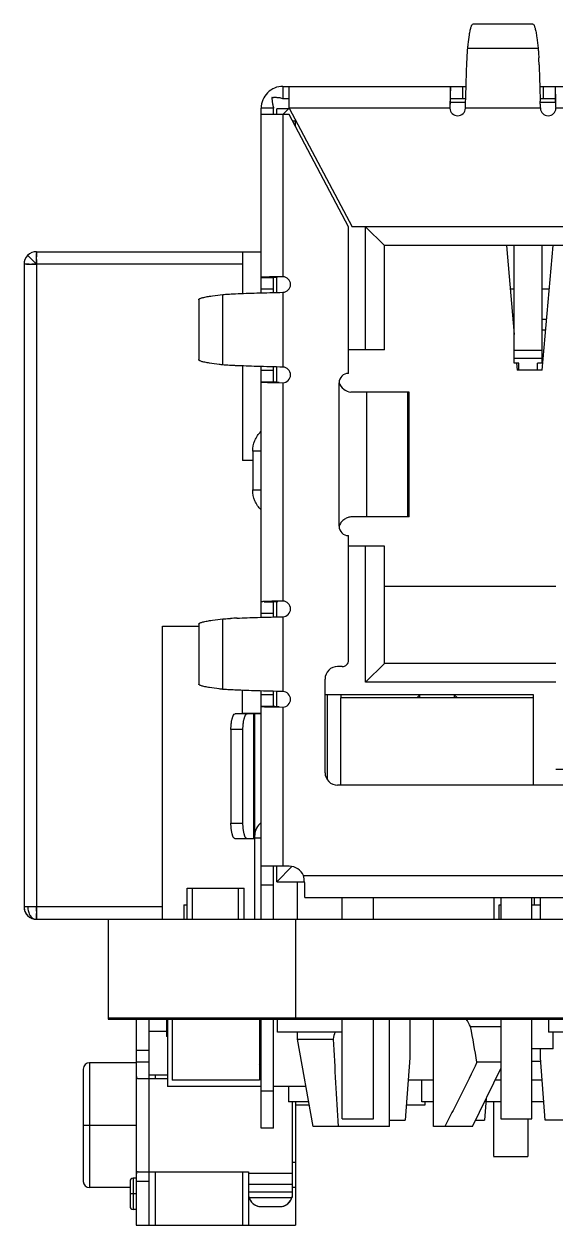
# Model space of a CAD drawing. Header units: millimetres. Extents: x 15 to 418, y 12 to 300.
# Drawn here: x 125.91 to 134.43, y 51.26 to 70.51 of the extents above; entities that cross this region are included whole.
import ezdxf

# ---------------------------------------------------------------- set-up
doc = ezdxf.new("R2010")
doc.units = ezdxf.units.MM
doc.header["$LTSCALE"] = 23.1
doc.layers.get('0').update_dxf_attribs({"linetype": 'CONTINUOUS'})

msp = doc.modelspace()

# ---------------------------------------------------------------- linework, layer by layer
at = {"color": 6, "linetype": 'Continuous'}
for p, q in [((134.063, 70.505), (133.103, 70.505)), ((133.019, 70.117), (134.148, 70.117)), ((133.007, 69.914), (133.008, 69.927)), ((130.058, 69.505), (132.993, 69.505)), ((130.158, 69.155), (130.158, 69.505)), ((132.745, 69.305), (132.745, 69.505)), ((132.933, 69.505), (132.933, 69.305)), ((134.174, 69.505), (140.993, 69.505)), ((134.233, 69.305), (134.233, 69.505)), ((134.421, 69.505), (134.421, 69.305)), ((130.158, 69.305), (130.058, 69.305)), ((132.737, 69.307), (132.736, 69.269)), ((132.987, 69.305), (132.745, 69.305)), ((134.421, 69.305), (134.179, 69.305)), ((134.431, 69.268), (134.43, 69.307)), ((129.708, 66.196), (129.708, 69.155)), ((129.908, 69.055), (129.908, 69.155)), ((129.958, 69.055), (129.958, 69.147)), ((130.15, 69.147), (129.958, 69.147)), ((130.058, 69.056), (130.158, 69.155)), ((130.158, 69.155), (131.168, 67.255)), ((132.733, 69.155), (130.158, 69.155)), ((132.736, 69.269), (132.733, 69.166)), ((132.733, 69.166), (132.733, 69.161)), ((132.733, 69.161), (132.733, 69.155)), ((132.739, 69.255), (132.986, 69.255)), ((134.183, 69.155), (132.983, 69.155)), ((134.181, 69.255), (134.428, 69.255)), ((134.433, 69.166), (134.431, 69.268)), ((140.733, 69.155), (134.433, 69.155)), ((130.158, 69.055), (129.708, 69.055)), ((130.058, 69.055), (130.058, 66.455)), ((131.108, 67.255), (130.158, 69.055)), ((130.211, 68.955), (130.265, 68.955)), ((130.258, 68.866), (130.258, 68.967)), ((131.108, 64.905), (131.108, 67.255)), ((143.998, 67.255), (131.168, 67.255)), ((131.383, 65.285), (131.383, 67.255)), ((131.383, 67.255), (131.683, 66.955)), ((131.683, 65.285), (131.683, 66.955)), ((143.483, 66.955), (131.683, 66.955)), ((133.638, 66.955), (133.763, 65.527)), ((134.213, 64.955), (134.388, 66.955)), ((129.708, 66.444), (129.908, 66.444)), ((129.708, 66.444), (129.708, 66.444)), ((129.709, 66.444), (129.709, 66.444)), ((129.864, 66.444), (129.709, 66.444)), ((129.908, 66.444), (129.852, 66.444)), ((129.908, 66.201), (129.908, 66.444)), ((129.908, 66.444), (129.908, 66.444)), ((129.958, 66.203), (129.958, 66.45)), ((130.005, 66.454), (129.968, 66.454)), ((130.048, 66.455), (130.005, 66.454)), ((130.058, 66.455), (130.052, 66.455)), ((129.908, 66.255), (129.708, 66.255)), ((128.709, 66.085), (128.709, 65.126)), ((129.097, 65.041), (129.097, 66.17)), ((129.287, 66.181), (129.3, 66.182)), ((130.058, 66.205), (130.058, 65.005)), ((131.683, 65.285), (131.108, 65.285)), ((133.803, 65.074), (133.813, 64.955)), ((129.3, 65.029), (129.287, 65.03)), ((129.708, 60.996), (129.708, 65.015)), ((129.708, 64.956), (129.908, 64.956)), ((129.908, 64.767), (129.908, 65.01)), ((129.958, 64.761), (129.958, 65.008)), ((134.213, 64.955), (133.813, 64.955)), ((129.908, 64.767), (129.708, 64.767)), ((129.906, 64.759), (129.945, 64.758)), ((129.945, 64.758), (130.048, 64.756)), ((130.048, 64.756), (130.053, 64.756)), ((130.053, 64.756), (130.058, 64.756)), ((130.058, 64.756), (130.058, 61.255)), ((130.958, 62.456), (130.958, 64.755)), ((132.082, 64.605), (131.145, 64.605)), ((131.397, 64.605), (131.397, 62.605)), ((132.059, 62.605), (132.059, 64.605)), ((132.082, 62.605), (132.082, 64.605)), ((129.573, 63.657), (129.573, 63.037)), ((129.708, 63.657), (129.573, 63.657)), ((129.573, 63.037), (129.708, 63.037)), ((132.082, 62.605), (131.145, 62.605)), ((131.108, 60.305), (131.108, 62.305)), ((131.683, 62.135), (131.108, 62.135)), ((131.383, 59.955), (131.383, 62.135)), ((131.683, 60.255), (131.683, 62.135)), ((131.683, 61.495), (134.433, 61.495)), ((129.758, 61.244), (129.908, 61.244)), ((129.806, 61.244), (129.872, 61.247)), ((129.877, 61.251), (129.848, 61.251)), ((129.908, 61.001), (129.908, 61.244)), ((129.958, 61.003), (129.958, 61.251)), ((129.993, 61.254), (129.97, 61.254)), ((130.019, 61.255), (129.993, 61.254)), ((130.048, 61.255), (130.019, 61.255)), ((130.058, 61.255), (130.052, 61.255)), ((129.908, 61.055), (129.708, 61.055)), ((128.709, 60.885), (128.709, 59.926)), ((129.097, 59.841), (129.097, 60.97)), ((130.045, 61.005), (130.051, 61.005)), ((130.051, 61.005), (130.051, 61.005)), ((130.058, 61.005), (130.058, 59.805)), ((131.383, 59.955), (131.683, 60.255)), ((134.433, 60.255), (131.683, 60.255)), ((131.008, 60.205), (130.933, 60.205)), ((130.733, 58.505), (130.733, 60.005)), ((134.433, 59.955), (131.383, 59.955)), ((129.3, 59.829), (129.287, 59.83)), ((129.408, 59.455), (129.408, 59.825)), ((129.708, 56.155), (129.708, 59.815)), ((129.708, 59.756), (129.908, 59.756)), ((129.908, 59.567), (129.908, 59.81)), ((129.958, 59.561), (129.958, 59.808)), ((134.073, 59.755), (130.733, 59.755)), ((130.773, 58.39), (130.773, 59.755)), ((130.983, 59.755), (130.983, 59.705)), ((132.253, 59.755), (132.203, 59.705)), ((132.253, 59.705), (132.253, 59.755)), ((132.803, 59.755), (132.803, 59.705)), ((132.803, 59.755), (132.853, 59.705)), ((134.073, 58.305), (134.073, 59.755)), ((129.908, 59.567), (129.708, 59.567)), ((129.906, 59.559), (129.942, 59.558)), ((129.942, 59.558), (130.048, 59.556)), ((130.048, 59.556), (130.053, 59.556)), ((130.053, 59.556), (130.058, 59.556)), ((130.058, 59.556), (130.058, 57.005)), ((129.708, 59.447), (129.294, 59.447)), ((129.708, 59.455), (129.408, 59.455)), ((129.589, 57.447), (129.589, 59.447)), ((129.608, 56.155), (129.608, 59.447)), ((129.225, 59.197), (129.225, 57.697)), ((129.417, 59.197), (129.225, 59.197)), ((129.417, 57.697), (129.417, 59.197)), ((135.533, 58.555), (134.433, 58.555)), ((134.808, 58.305), (130.933, 58.305)), ((129.225, 57.697), (129.417, 57.697)), ((129.6, 57.447), (129.294, 57.447)), ((129.708, 57.455), (129.608, 57.455)), ((130.158, 57.005), (129.708, 57.005)), ((129.908, 56.155), (129.908, 57.005)), ((129.958, 56.755), (129.958, 57.005)), ((130.202, 56.999), (129.958, 56.755)), ((130.387, 56.855), (135.008, 56.855)), ((129.708, 56.705), (129.908, 56.705)), ((129.958, 56.755), (130.403, 56.755)), ((130.293, 56.155), (130.293, 56.755)), ((130.408, 56.505), (130.408, 56.719)), ((130.408, 56.505), (144.758, 56.505)), ((133.443, 56.155), (133.443, 56.505)), ((129.708, 52.806), (129.708, 54.555)), ((129.908, 52.805), (129.908, 54.555)), ((131.768, 52.835), (131.768, 54.555)), ((132.468, 52.835), (132.468, 54.555)), ((130.293, 54.235), (130.293, 54.347)), ((133.065, 54.435), (133.548, 54.435)), ((130.543, 52.835), (130.293, 54.235)), ((130.293, 54.235), (130.863, 54.235)), ((129.68, 54.055), (129.708, 54.055)), ((127.708, 53.855), (126.958, 53.855)), ((133.098, 52.835), (133.548, 53.762)), ((133.548, 53.865), (133.167, 53.865)), ((129.708, 53.405), (129.908, 53.405)), ((129.908, 52.805), (129.708, 52.805)), ((131.768, 52.835), (130.543, 52.835)), ((133.098, 52.835), (132.468, 52.835)), ((133.433, 52.355), (133.983, 52.355)), ((127.708, 52.005), (127.658, 52.005)), ((127.608, 51.855), (126.958, 51.855)), ((127.708, 51.505), (127.658, 51.505))]:
    msp.add_line(p, q, dxfattribs=at)
at = {"color": 7, "linetype": 'Continuous'}
for p, q in [((130.058, 69.505), (130.058, 69.305)), ((129.908, 69.155), (129.708, 69.155)), ((126.108, 66.655), (125.967, 66.797)), ((126.108, 66.844), (126.108, 66.855)), ((126.108, 66.855), (129.708, 66.855)), ((126.108, 66.844), (126.108, 66.825)), ((126.109, 66.776), (126.108, 66.827)), ((129.408, 66.855), (129.408, 66.186)), ((133.763, 65.071), (133.763, 66.955)), ((134.213, 65.071), (134.213, 66.955)), ((125.908, 66.655), (125.919, 66.656)), ((125.908, 66.655), (125.908, 56.355)), ((125.95, 66.655), (125.989, 66.655)), ((126.108, 66.655), (126.032, 66.655)), ((126.109, 66.731), (126.108, 66.655)), ((126.108, 66.655), (126.108, 56.355)), ((129.408, 66.655), (126.108, 66.655)), ((133.763, 66.255), (133.7, 66.255)), ((134.327, 66.255), (134.213, 66.255)), ((133.763, 65.767), (133.742, 65.767)), ((134.284, 65.767), (134.213, 65.767)), ((134.213, 65.605), (134.27, 65.605)), ((133.763, 65.276), (134.213, 65.276)), ((134.213, 65.144), (133.763, 65.144)), ((133.838, 65.071), (133.763, 65.071)), ((133.838, 64.955), (133.838, 65.071)), ((134.138, 64.955), (134.138, 65.071)), ((134.213, 65.071), (134.138, 65.071)), ((129.408, 65.025), (129.408, 63.509)), ((129.573, 63.509), (129.408, 63.509)), ((128.125, 56.155), (128.125, 60.855)), ((128.125, 60.855), (128.709, 60.855)), ((130.978, 59.705), (130.978, 58.305)), ((134.073, 59.705), (130.978, 59.705)), ((128.523, 56.155), (128.523, 56.656)), ((128.523, 56.656), (129.437, 56.656)), ((128.61, 56.155), (128.61, 56.656)), ((129.34, 56.656), (129.34, 56.155)), ((129.437, 56.155), (129.437, 56.656)), ((131.008, 56.155), (131.008, 56.505)), ((131.508, 56.155), (131.508, 56.505)), ((133.548, 56.505), (133.548, 56.155)), ((134.048, 56.155), (134.048, 56.505)), ((134.088, 56.386), (134.088, 56.505)), ((134.183, 56.155), (134.183, 56.505)), ((128.125, 56.355), (125.908, 56.355)), ((126.108, 56.288), (126.108, 56.355)), ((126.108, 56.288), (126.108, 56.25)), ((126.109, 56.195), (126.108, 56.249)), ((128.47, 56.386), (128.47, 56.155)), ((128.47, 56.386), (128.523, 56.386)), ((133.524, 56.155), (133.524, 56.386)), ((133.524, 56.386), (133.55, 56.386)), ((134.048, 56.386), (134.183, 56.386)), ((126.109, 56.171), (126.108, 56.155)), ((126.108, 56.155), (127.258, 56.155)), ((126.109, 56.17), (126.109, 56.195)), ((126.109, 56.195), (126.109, 56.171)), ((127.258, 56.155), (127.258, 54.555)), ((127.258, 56.155), (149.008, 56.155)), ((130.258, 56.155), (130.258, 54.555)), ((127.258, 54.577), (183.258, 54.577)), ((127.258, 54.555), (183.258, 54.555)), ((127.708, 54.555), (127.708, 51.255)), ((127.908, 54.555), (127.908, 51.255)), ((128.191, 54.555), (128.191, 54.277)), ((128.209, 54.555), (128.209, 53.477)), ((128.28, 54.555), (128.28, 53.577)), ((129.68, 54.555), (129.68, 53.577)), ((129.968, 54.347), (129.968, 54.555)), ((131.008, 52.955), (131.008, 54.555)), ((131.508, 52.955), (131.508, 54.555)), ((132.093, 54.555), (132.093, 53.935)), ((133.548, 54.555), (133.548, 52.955)), ((134.048, 52.955), (134.048, 54.555)), ((134.312, 54.555), (134.312, 54.347)), ((128.191, 54.355), (127.908, 54.355)), ((131.008, 54.347), (129.968, 54.347)), ((135.866, 54.347), (134.312, 54.347)), ((134.39, 54.077), (134.39, 54.347)), ((128.209, 54.277), (128.191, 54.277)), ((127.708, 54.055), (127.908, 54.055)), ((132.093, 53.935), (132.018, 52.935)), ((134.39, 54.077), (134.048, 54.077)), ((134.183, 53.935), (134.183, 54.077)), ((134.258, 52.935), (134.183, 53.935)), ((126.858, 53.755), (126.858, 51.955)), ((126.958, 53.855), (126.958, 51.855)), ((127.908, 53.865), (127.708, 53.865)), ((134.183, 53.877), (134.048, 53.877)), ((127.711, 53.622), (127.712, 53.617)), ((127.711, 53.621), (127.712, 53.617)), ((127.734, 53.605), (128.209, 53.605)), ((128.209, 53.655), (127.908, 53.655)), ((128.008, 53.655), (128.008, 53.605)), ((129.68, 53.577), (128.28, 53.577)), ((132.468, 53.577), (132.066, 53.577)), ((132.282, 53.227), (132.282, 53.577)), ((133.548, 53.577), (133.458, 53.577)), ((134.21, 53.577), (134.048, 53.577)), ((129.708, 53.477), (128.209, 53.477)), ((130.429, 53.477), (129.908, 53.477)), ((130.148, 53.477), (130.148, 53.227)), ((130.473, 53.227), (130.148, 53.227)), ((130.208, 53.227), (130.208, 51.694)), ((130.258, 53.227), (130.258, 51.255)), ((130.482, 53.177), (130.258, 53.177)), ((132.333, 53.177), (132.036, 53.177)), ((132.468, 53.227), (132.282, 53.227)), ((132.333, 53.227), (132.333, 53.177)), ((133.314, 53.281), (133.288, 52.933)), ((133.548, 53.227), (133.31, 53.227)), ((133.433, 53.227), (133.433, 52.356)), ((134.236, 53.227), (134.048, 53.227)), ((131.008, 52.955), (131.508, 52.955)), ((133.548, 52.955), (134.048, 52.955)), ((133.983, 52.955), (133.983, 52.355)), ((126.858, 52.855), (127.708, 52.855)), ((131.768, 52.935), (132.018, 52.935)), ((133.146, 52.933), (133.288, 52.933)), ((134.558, 52.935), (134.258, 52.935)), ((130.258, 52.255), (130.208, 52.255)), ((127.658, 52.005), (127.658, 51.505)), ((127.723, 52.103), (127.721, 52.102)), ((127.735, 52.105), (129.508, 52.105)), ((128.008, 52.105), (128.008, 51.255)), ((129.408, 52.105), (129.408, 51.255)), ((129.508, 52.105), (129.508, 51.255)), ((129.508, 52.085), (130.208, 52.085)), ((127.608, 51.955), (127.608, 51.555)), ((127.908, 51.955), (127.708, 51.955)), ((129.508, 51.908), (130.208, 51.908)), ((130.208, 51.783), (129.508, 51.783)), ((130.258, 51.855), (130.208, 51.855)), ((127.708, 51.755), (127.608, 51.755)), ((129.508, 51.694), (130.208, 51.694)), ((129.516, 51.694), (129.517, 51.692)), ((129.516, 51.694), (129.517, 51.692)), ((130.118, 51.583), (130.127, 51.589)), ((130.127, 51.589), (130.137, 51.598)), ((130.199, 51.692), (130.2, 51.694)), ((130.199, 51.692), (130.2, 51.694)), ((129.604, 51.579), (129.614, 51.573)), ((129.708, 51.55), (130.008, 51.55)), ((127.708, 51.255), (130.258, 51.255))]:
    msp.add_line(p, q, dxfattribs=at)
at = {"color": 6, "linetype": 'Continuous'}
for centre, radius, start, end in [((123.321, 69.458), 10.848, 2.3769, 2.6793), ((118.279, 69.246), 15.895, 2.1872, 2.3889), ((132.858, 69.159), 0.125, 181.7427, 358.2573), ((131.434, 69.195), 2.747, 0.4779, 1.5188), ((134.308, 69.159), 0.125, 181.7427, 358.2573), ((134.107, 69.161), 0.327, 359.0628, 0.9372), ((130.306, 49.634), 16.823, 91.4345, 91.5809), ((130.78, 30.319), 36.144, 91.2879, 91.4192), ((130.052, 66.341), 0.114, 90.2074, 92.1766), ((130.054, 66.33), 0.125, 271.7427, 88.2549), ((130.054, 64.881), 0.125, 271.7427, 88.2573), ((131.108, 64.756), 0.15, 89.9773, 180.0445), ((131.108, 62.455), 0.15, 179.9557, 270.022), ((130.756, 26.205), 35.058, 91.2843, 91.4362), ((130.054, 61.13), 0.125, 271.7427, 88.2573), ((129.71, 51.208), 9.782, 92.2757, 92.8849), ((131.008, 60.305), 0.1, 269.9498, 0.042), ((130.933, 60.006), 0.2, 89.9373, 180.0535), ((130.054, 59.681), 0.125, 271.7451, 88.2573), ((130.933, 58.505), 0.2, 179.9465, 270.0654), ((129.858, 57.505), 0.25, 126.8744, 180.0284), ((130.158, 56.756), 0.25, 23.5621, 90.0423), ((126.106, 56.355), 0.198, 180.0025, 182.5935), ((126.108, 56.356), 0.199, 182.5917, 183.7823), ((126.11, 56.356), 0.201, 196.7055, 197.5082), ((126.107, 56.355), 0.198, 196.7084, 197.9885), ((126.109, 56.356), 0.201, 197.6081, 216.2936), ((126.109, 56.356), 0.201, 216.3811, 217.719), ((126.109, 56.356), 0.201, 250.0128, 251.9587), ((126.109, 56.357), 0.201, 252.0602, 252.3834), ((127.79, 51.499), 6.037, 29.103, 30.4237), ((150.938, 49.554), 20.614, 166.5536, 166.8724), ((114.022, 50.721), 19.401, 9.3268, 11.0371), ((276.966, 62.082), 146.314, 183.07397, 183.62314), ((126.958, 53.755), 0.1, 90, 180), ((129.858, 54.005), 0.25, 223.8357, 233.1256), ((127.658, 51.955), 0.05, 90, 180), ((126.958, 51.955), 0.1, 180, 270), ((127.658, 51.555), 0.05, 180, 270)]:
    msp.add_arc(centre, radius, start, end, dxfattribs=at)
at = {"color": 7, "linetype": 'Continuous'}
for centre, radius, start, end in [((130.058, 69.156), 0.35, 89.9891, 180.0109), ((126.108, 66.656), 0.2, 89.9869, 180.0131), ((126.108, 66.834), 0.0212, 89.9431, 91.025), ((128.941, 66.832), 2.833, 179.75, 180.1142), ((125.93, 66.655), 0.0221, 178.8875, 180.0683), ((125.923, 63.347), 3.309, 89.5265, 90.0609), ((125.923, 61.497), 5.159, 89.2598, 89.6902), ((126.031, 72.216), 5.562, 269.5651, 270.0056), ((126.018, 68.958), 2.303, 269.2882, 270.3521), ((126.028, 72.706), 6.051, 270.029, 270.7558), ((117.95, 66.749), 8.159, 359.3435, 359.8792), ((121.22, 66.739), 4.889, 359.9111, 0.4347), ((123.889, 66.749), 2.22, 359.5569, 0.7141), ((126.11, 56.356), 0.201, 180.0669, 196.7055), ((126.108, 56.355), 0.2, 179.9869, 270.0131), ((126.109, 56.356), 0.201, 196.7263, 215.3167), ((126.109, 56.356), 0.2, 215.3502, 217.6726), ((126.109, 56.356), 0.201, 217.719, 234.4373), ((136.663, 56.265), 10.554, 179.8743, 180.0831), ((126.109, 56.356), 0.201, 234.5162, 250.0128), ((126.108, 56.355), 0.199, 250.0488, 252.3328), ((126.108, 56.357), 0.201, 252.3834, 269.9455), ((127.732, 53.628), 0.0223, 236.2339, 242.2104), ((127.73, 53.625), 0.0188, 237.1472, 244.252), ((127.736, 52.076), 0.0303, 115.6348, 120.4615), ((129.708, 51.75), 0.2, 190.7612, 270.0006), ((129.709, 51.75), 0.201, 192.3702, 196.1259), ((130.756, 52.187), 1.335, 201.7934, 202.1674), ((129.681, 51.737), 0.17, 196.187, 202.1389), ((129.684, 51.738), 0.173, 202.1316, 207.1805), ((129.685, 51.738), 0.174, 207.1818, 211.4068), ((129.767, 51.769), 0.26, 206.9106, 208.3327), ((129.75, 51.761), 0.241, 208.3455, 208.632), ((129.667, 51.719), 0.149, 226.7447, 227.1059), ((129.675, 51.728), 0.161, 227.1196, 228.4692), ((129.703, 51.759), 0.203, 228.5249, 230.8969), ((129.737, 51.802), 0.258, 230.8299, 231.2214), ((130.008, 51.75), 0.2, 269.9994, 349.2388), ((129.957, 51.822), 0.288, 308.7541, 309.3445), ((129.988, 51.784), 0.239, 309.3167, 311.0018), ((130.02, 51.748), 0.191, 310.9949, 313.3094), ((130.034, 51.733), 0.169, 313.3492, 313.7998), ((130.051, 51.716), 0.146, 313.7301, 320.7537), ((130.047, 51.719), 0.151, 320.8435, 323.4401), ((130.009, 51.742), 0.196, 330.6784, 332.9389), ((130.03, 51.74), 0.176, 331.7787, 337.6435), ((130.041, 51.736), 0.165, 337.6468, 343.2209), ((129.439, 51.975), 0.811, 338.885, 339.5523), ((130.008, 51.75), 0.201, 343.8737, 347.6296), ((129.788, 51.853), 0.33, 234.3315, 234.8955), ((129.749, 51.799), 0.263, 234.863, 236.5233), ((129.688, 51.702), 0.148, 239.9669, 250.6509), ((129.694, 51.718), 0.165, 250.6762, 254.5354), ((129.697, 51.729), 0.177, 254.519, 256.807), ((129.699, 51.739), 0.188, 256.8009, 257.7011), ((130.008, 51.799), 0.247, 281.7124, 282.4874), ((130.014, 51.772), 0.219, 282.4794, 283.5447), ((130.024, 51.733), 0.18, 283.5032, 286.1402), ((130.028, 51.698), 0.146, 300.0374, 300.9666), ((129.944, 51.824), 0.297, 305.082, 305.7181)]:
    msp.add_arc(centre, radius, start, end, dxfattribs=at)
at = {"color": 6, "linetype": 'Continuous'}
for points, knots in [([(133.047, 70.333), (133.051, 70.358), (133.057, 70.393), (133.067, 70.436), (133.074, 70.46), (133.081, 70.48), (133.089, 70.495), (133.097, 70.505), (133.103, 70.505)], [0, 0, 0, 0, 0.412738, 0.576824, 0.712958, 0.82161, 0.903767, 1, 1, 1, 1]), ([(134.063, 70.505), (134.069, 70.505), (134.078, 70.495), (134.085, 70.48), (134.092, 70.46), (134.099, 70.436), (134.109, 70.393), (134.116, 70.358), (134.12, 70.333)], [0, 0, 0, 0, 0.096233, 0.17839, 0.287042, 0.423176, 0.587262, 1, 1, 1, 1]), ([(133.019, 70.117), (133.021, 70.137), (133.029, 70.21), (133.038, 70.282), (133.047, 70.333)], [0, 0, 0, 0, 0.286221, 1, 1, 1, 1]), ([(134.12, 70.333), (134.122, 70.317), (134.133, 70.246), (134.142, 70.174), (134.148, 70.117)], [0, 0, 0, 0, 0.213692, 1, 1, 1, 1]), ([(133.008, 69.927), (133.009, 69.964), (133.012, 70.028), (133.016, 70.091), (133.019, 70.117)], [0, 0, 0, 0, 0.597613, 1, 1, 1, 1]), ([(134.148, 70.117), (134.15, 70.096), (134.153, 70.046), (134.156, 69.995), (134.157, 69.965)], [0, 0, 0, 0, 0.41088, 1, 1, 1, 1]), ([(132.983, 69.155), (132.987, 69.295), (132.994, 69.547), (133.002, 69.8), (133.007, 69.914)], [0, 0, 0, 0, 0.550172, 1, 1, 1, 1]), ([(134.162, 69.852), (134.166, 69.763), (134.17, 69.621), (134.175, 69.454), (134.178, 69.349), (134.18, 69.295), (134.18, 69.268)], [0, 0, 0, 0, 0.460787, 0.724078, 0.86092, 1, 1, 1, 1]), ([(132.745, 69.505), (132.745, 69.505), (132.744, 69.504), (132.744, 69.502), (132.743, 69.497), (132.743, 69.491), (132.742, 69.484), (132.742, 69.47), (132.741, 69.45), (132.74, 69.421), (132.739, 69.387), (132.738, 69.349), (132.737, 69.322), (132.737, 69.307)], [0, 0, 0, 0, 0.005094, 0.018333, 0.040017, 0.070127, 0.108588, 0.155195, 0.271775, 0.41766, 0.589976, 0.785334, 1, 1, 1, 1]), ([(134.43, 69.307), (134.43, 69.322), (134.429, 69.349), (134.428, 69.387), (134.427, 69.421), (134.426, 69.45), (134.425, 69.47), (134.424, 69.484), (134.424, 69.491), (134.423, 69.497), (134.423, 69.502), (134.422, 69.504), (134.422, 69.505), (134.421, 69.505)], [0, 0, 0, 0, 0.21468, 0.410044, 0.582355, 0.728231, 0.844805, 0.891409, 0.929866, 0.959975, 0.981663, 0.994905, 1, 1, 1, 1]), ([(132.736, 69.215), (132.737, 69.227), (132.738, 69.245), (132.74, 69.267), (132.741, 69.28), (132.742, 69.29), (132.743, 69.298), (132.744, 69.302), (132.745, 69.305), (132.745, 69.305)], [0, 0, 0, 0, 0.40588, 0.577421, 0.723146, 0.84019, 0.925888, 0.978857, 1, 1, 1, 1]), ([(134.43, 69.216), (134.43, 69.228), (134.429, 69.246), (134.427, 69.267), (134.426, 69.28), (134.425, 69.291), (134.424, 69.299), (134.423, 69.303), (134.422, 69.305), (134.421, 69.305)], [0, 0, 0, 0, 0.406376, 0.577867, 0.72347, 0.840362, 0.925928, 0.978833, 1, 1, 1, 1]), ([(129.709, 66.444), (129.709, 66.444), (129.708, 66.444), (129.708, 66.443), (129.708, 66.444)], [0, 0, 0, 0, 0.340773, 1, 1, 1, 1]), ([(129.727, 66.446), (129.725, 66.446), (129.72, 66.446), (129.714, 66.445), (129.711, 66.445), (129.709, 66.444), (129.709, 66.444)], [0, 0, 0, 0, 0.375913, 0.782675, 0.914277, 1, 1, 1, 1]), ([(129.842, 66.45), (129.819, 66.45), (129.781, 66.449), (129.742, 66.447), (129.727, 66.446)], [0, 0, 0, 0, 0.602998, 1, 1, 1, 1]), ([(129.908, 66.444), (129.909, 66.444), (129.91, 66.445), (129.914, 66.446), (129.919, 66.447), (129.93, 66.448), (129.948, 66.449), (129.964, 66.45), (129.973, 66.451)], [0, 0, 0, 0, 0.024836, 0.078802, 0.163523, 0.278187, 0.590964, 1, 1, 1, 1]), ([(128.709, 66.085), (128.709, 66.091), (128.719, 66.1), (128.734, 66.107), (128.753, 66.115), (128.778, 66.121), (128.821, 66.132), (128.856, 66.138), (128.881, 66.142)], [0, 0, 0, 0, 0.096233, 0.17839, 0.287042, 0.423176, 0.587262, 1, 1, 1, 1]), ([(128.881, 66.142), (128.896, 66.144), (128.968, 66.155), (129.04, 66.164), (129.097, 66.17)], [0, 0, 0, 0, 0.213692, 1, 1, 1, 1]), ([(129.097, 66.17), (129.122, 66.172), (129.186, 66.177), (129.249, 66.18), (129.287, 66.181)], [0, 0, 0, 0, 0.402387, 1, 1, 1, 1]), ([(129.3, 66.182), (129.413, 66.187), (129.666, 66.195), (129.919, 66.202), (130.058, 66.205)], [0, 0, 0, 0, 0.449829, 1, 1, 1, 1]), ([(128.881, 65.069), (128.856, 65.073), (128.821, 65.079), (128.778, 65.089), (128.753, 65.096), (128.734, 65.103), (128.719, 65.111), (128.709, 65.12), (128.709, 65.126)], [0, 0, 0, 0, 0.412738, 0.576824, 0.712958, 0.82161, 0.903767, 1, 1, 1, 1]), ([(129.097, 65.041), (129.076, 65.043), (129.004, 65.051), (128.932, 65.061), (128.881, 65.069)], [0, 0, 0, 0, 0.286221, 1, 1, 1, 1]), ([(129.287, 65.03), (129.249, 65.031), (129.186, 65.034), (129.122, 65.038), (129.097, 65.041)], [0, 0, 0, 0, 0.597613, 1, 1, 1, 1]), ([(130.058, 65.005), (129.919, 65.009), (129.666, 65.016), (129.413, 65.024), (129.3, 65.029)], [0, 0, 0, 0, 0.550172, 1, 1, 1, 1]), ([(129.708, 64.767), (129.708, 64.767), (129.71, 64.767), (129.712, 64.766), (129.717, 64.766), (129.722, 64.765), (129.73, 64.765), (129.743, 64.764), (129.764, 64.763), (129.793, 64.762), (129.827, 64.761), (129.865, 64.76), (129.892, 64.759), (129.906, 64.759)], [0, 0, 0, 0, 0.005094, 0.018333, 0.040017, 0.070127, 0.108588, 0.155195, 0.271775, 0.417659, 0.589975, 0.785334, 1, 1, 1, 1]), ([(129.999, 64.758), (129.987, 64.759), (129.969, 64.76), (129.947, 64.762), (129.934, 64.763), (129.923, 64.764), (129.915, 64.765), (129.911, 64.766), (129.908, 64.767), (129.908, 64.767)], [0, 0, 0, 0, 0.40588, 0.577421, 0.723146, 0.84019, 0.925888, 0.978857, 1, 1, 1, 1]), ([(130.958, 64.755), (130.973, 64.716), (131.022, 64.641), (131.105, 64.612), (131.145, 64.605)], [0, 0, 0, 0, 0.509302, 1, 1, 1, 1]), ([(129.573, 63.657), (129.573, 63.716), (129.596, 63.834), (129.664, 63.934), (129.706, 63.975)], [0, 0, 0, 0, 0.501015, 1, 1, 1, 1]), ([(129.708, 62.716), (129.666, 62.758), (129.597, 62.858), (129.572, 62.978), (129.573, 63.037)], [0, 0, 0, 0, 0.499181, 1, 1, 1, 1]), ([(131.145, 62.605), (131.125, 62.602), (131.085, 62.592), (131.029, 62.562), (130.985, 62.514), (130.966, 62.476), (130.958, 62.455)], [0, 0, 0, 0, 0.2401, 0.490304, 0.744672, 1, 1, 1, 1]), ([(129.848, 61.251), (129.838, 61.25), (129.818, 61.25), (129.791, 61.249), (129.767, 61.248), (129.749, 61.247), (129.737, 61.247), (129.73, 61.246), (129.723, 61.246), (129.718, 61.245), (129.714, 61.245), (129.711, 61.245), (129.71, 61.244), (129.709, 61.244), (129.709, 61.244), (129.708, 61.243), (129.708, 61.244)], [0, 0, 0, 0, 0.220746, 0.418461, 0.59049, 0.734524, 0.795431, 0.848653, 0.894019, 0.931383, 0.960636, 0.981709, 0.989179, 0.994637, 0.998146, 1, 1, 1, 1]), ([(129.908, 61.244), (129.908, 61.244), (129.91, 61.245), (129.913, 61.246), (129.919, 61.247), (129.927, 61.247), (129.936, 61.248), (129.953, 61.25), (129.966, 61.251), (129.975, 61.251)], [0, 0, 0, 0, 0.021675, 0.073462, 0.157018, 0.271514, 0.415377, 0.586506, 1, 1, 1, 1]), ([(128.709, 60.885), (128.709, 60.891), (128.719, 60.9), (128.734, 60.907), (128.753, 60.915), (128.778, 60.921), (128.821, 60.932), (128.856, 60.938), (128.881, 60.942)], [0, 0, 0, 0, 0.096233, 0.17839, 0.287042, 0.423176, 0.587262, 1, 1, 1, 1]), ([(128.881, 60.942), (128.896, 60.944), (128.968, 60.955), (129.04, 60.964), (129.097, 60.97)], [0, 0, 0, 0, 0.213692, 1, 1, 1, 1]), ([(129.097, 60.97), (129.105, 60.971), (129.145, 60.974), (129.185, 60.976), (129.217, 60.978)], [0, 0, 0, 0, 0.18897, 1, 1, 1, 1]), ([(129.321, 60.983), (129.431, 60.987), (129.605, 60.993), (129.812, 60.999), (129.944, 61.002), (130.011, 61.005), (130.045, 61.005)], [0, 0, 0, 0, 0.453817, 0.720766, 0.85957, 1, 1, 1, 1]), ([(128.881, 59.869), (128.856, 59.873), (128.821, 59.879), (128.778, 59.889), (128.753, 59.896), (128.734, 59.903), (128.719, 59.911), (128.709, 59.92), (128.709, 59.926)], [0, 0, 0, 0, 0.412738, 0.576824, 0.712958, 0.82161, 0.903767, 1, 1, 1, 1]), ([(129.097, 59.841), (129.076, 59.843), (129.004, 59.851), (128.932, 59.861), (128.881, 59.869)], [0, 0, 0, 0, 0.286221, 1, 1, 1, 1]), ([(129.287, 59.83), (129.249, 59.831), (129.186, 59.834), (129.122, 59.838), (129.097, 59.841)], [0, 0, 0, 0, 0.597647, 1, 1, 1, 1]), ([(130.058, 59.805), (129.919, 59.809), (129.666, 59.816), (129.413, 59.824), (129.3, 59.829)], [0, 0, 0, 0, 0.550207, 1, 1, 1, 1]), ([(129.708, 59.567), (129.708, 59.567), (129.71, 59.567), (129.712, 59.566), (129.717, 59.566), (129.723, 59.565), (129.73, 59.565), (129.743, 59.564), (129.764, 59.563), (129.793, 59.562), (129.827, 59.561), (129.865, 59.56), (129.892, 59.559), (129.906, 59.559)], [0, 0, 0, 0, 0.0051, 0.018358, 0.040062, 0.070179, 0.108628, 0.155223, 0.271796, 0.417713, 0.590066, 0.785403, 1, 1, 1, 1]), ([(129.999, 59.558), (129.987, 59.559), (129.969, 59.56), (129.947, 59.562), (129.934, 59.563), (129.923, 59.564), (129.915, 59.565), (129.911, 59.566), (129.908, 59.567), (129.908, 59.567)], [0, 0, 0, 0, 0.405887, 0.57743, 0.723156, 0.840199, 0.925895, 0.978861, 1, 1, 1, 1]), ([(129.225, 59.197), (129.225, 59.213), (129.225, 59.237), (129.228, 59.269), (129.23, 59.289), (129.231, 59.304), (129.232, 59.315), (129.233, 59.327), (129.236, 59.34), (129.241, 59.355), (129.245, 59.372), (129.25, 59.389), (129.254, 59.405), (129.26, 59.415), (129.264, 59.423), (129.271, 59.436), (129.283, 59.447), (129.294, 59.447)], [0, 0, 0, 0, 0.181214, 0.269751, 0.355281, 0.397601, 0.441373, 0.483745, 0.521013, 0.589101, 0.657845, 0.724369, 0.785059, 0.834803, 0.85731, 0.879994, 1, 1, 1, 1]), ([(129.417, 59.197), (129.417, 59.213), (129.418, 59.237), (129.42, 59.269), (129.422, 59.289), (129.424, 59.304), (129.425, 59.315), (129.426, 59.327), (129.428, 59.34), (129.433, 59.355), (129.437, 59.372), (129.442, 59.389), (129.447, 59.405), (129.452, 59.415), (129.456, 59.423), (129.463, 59.436), (129.475, 59.447), (129.486, 59.447)], [0, 0, 0, 0, 0.181214, 0.269751, 0.355281, 0.397601, 0.441373, 0.483745, 0.521013, 0.589101, 0.657845, 0.724369, 0.785059, 0.834803, 0.85731, 0.879994, 1, 1, 1, 1]), ([(129.294, 57.447), (129.289, 57.447), (129.281, 57.45), (129.273, 57.458), (129.268, 57.465), (129.264, 57.471), (129.261, 57.475), (129.257, 57.48), (129.255, 57.487), (129.253, 57.495), (129.249, 57.507), (129.245, 57.521), (129.24, 57.539), (129.236, 57.558), (129.233, 57.579), (129.23, 57.601), (129.227, 57.624), (129.225, 57.656), (129.225, 57.681), (129.225, 57.697)], [0, 0, 0, 0, 0.052832, 0.086109, 0.125777, 0.146576, 0.165199, 0.185376, 0.213349, 0.24671, 0.279955, 0.343968, 0.410784, 0.483127, 0.562798, 0.645526, 0.730504, 0.819423, 1, 1, 1, 1]), ([(129.486, 57.447), (129.481, 57.447), (129.473, 57.45), (129.465, 57.458), (129.46, 57.465), (129.457, 57.471), (129.453, 57.475), (129.449, 57.48), (129.447, 57.487), (129.445, 57.495), (129.442, 57.507), (129.437, 57.521), (129.432, 57.539), (129.428, 57.558), (129.425, 57.579), (129.422, 57.601), (129.419, 57.624), (129.418, 57.656), (129.417, 57.681), (129.417, 57.697)], [0, 0, 0, 0, 0.052832, 0.086109, 0.125777, 0.146576, 0.165199, 0.185376, 0.213349, 0.24671, 0.279955, 0.343968, 0.410784, 0.483127, 0.562798, 0.645526, 0.730504, 0.819423, 1, 1, 1, 1]), ([(130.408, 56.719), (130.407, 56.73), (130.399, 56.776), (130.393, 56.821), (130.387, 56.855)], [0, 0, 0, 0, 0.241316, 1, 1, 1, 1]), ([(133.167, 53.865), (133.084, 53.692), (132.957, 53.433), (132.784, 53.091), (132.695, 52.92), (132.65, 52.835)], [0, 0, 0, 0, 0.499925, 0.749942, 1, 1, 1, 1])]:
    msp.add_open_spline(points, degree=3, knots=knots, dxfattribs=at)
at = {"color": 7, "linetype": 'Continuous'}
for points, knots in [([(129.881, 69.328), (129.881, 69.321), (129.881, 69.309), (129.883, 69.29), (129.886, 69.272), (129.886, 69.26), (129.887, 69.253)], [0, 0, 0, 0, 0.251575, 0.502562, 0.752291, 1, 1, 1, 1]), ([(130.058, 69.305), (130.047, 69.31), (130.028, 69.317), (130, 69.322), (129.977, 69.324), (129.953, 69.325), (129.933, 69.325), (129.916, 69.325), (129.904, 69.325), (129.893, 69.324), (129.883, 69.325), (129.881, 69.328)], [0, 0, 0, 0, 0.209319, 0.332185, 0.462256, 0.59604, 0.731162, 0.798841, 0.866509, 0.934129, 1, 1, 1, 1]), ([(129.887, 69.253), (129.888, 69.247), (129.89, 69.237), (129.892, 69.224), (129.894, 69.211), (129.897, 69.198), (129.901, 69.186), (129.902, 69.18), (129.903, 69.177)], [0, 0, 0, 0, 0.259709, 0.387727, 0.513843, 0.761228, 0.882048, 1, 1, 1, 1]), ([(129.903, 69.177), (129.903, 69.175), (129.904, 69.171), (129.905, 69.167), (129.906, 69.163), (129.907, 69.161), (129.907, 69.158), (129.909, 69.156), (129.908, 69.155)], [0, 0, 0, 0, 0.25536, 0.506986, 0.631719, 0.755736, 0.875755, 1, 1, 1, 1]), ([(126.108, 66.855), (126.108, 66.855), (126.107, 66.855), (126.108, 66.855), (126.108, 66.854), (126.108, 66.852), (126.108, 66.851), (126.108, 66.848), (126.108, 66.845), (126.108, 66.844)], [0, 0, 0, 0, 0.070429, 0.12939, 0.206706, 0.309882, 0.440931, 0.59995, 1, 1, 1, 1]), ([(126.108, 66.825), (126.108, 66.822), (126.108, 66.805), (126.109, 66.789), (126.109, 66.776)], [0, 0, 0, 0, 0.211488, 1, 1, 1, 1]), ([(125.92, 66.656), (125.919, 66.656), (125.916, 66.656), (125.912, 66.656), (125.91, 66.656), (125.909, 66.656), (125.908, 66.657), (125.908, 66.656), (125.908, 66.656)], [0, 0, 0, 0, 0.401511, 0.692963, 0.796599, 0.873552, 0.930073, 1, 1, 1, 1]), ([(125.95, 66.655), (125.947, 66.655), (125.937, 66.656), (125.927, 66.655), (125.92, 66.656)], [0, 0, 0, 0, 0.30278, 1, 1, 1, 1]), ([(125.967, 56.355), (125.967, 56.33), (125.974, 56.28), (126.003, 56.214), (126.043, 56.174), (126.08, 56.158), (126.099, 56.155), (126.108, 56.155)], [0, 0, 0, 0, 0.287469, 0.5543, 0.789034, 0.896488, 1, 1, 1, 1]), ([(126.108, 56.355), (126.107, 56.353), (126.107, 56.347), (126.108, 56.336), (126.108, 56.321), (126.108, 56.305), (126.108, 56.294), (126.108, 56.288)], [0, 0, 0, 0, 0.126305, 0.256325, 0.508543, 0.756239, 1, 1, 1, 1]), ([(126.108, 56.25), (126.108, 56.245), (126.108, 56.227), (126.108, 56.209), (126.109, 56.195)], [0, 0, 0, 0, 0.280878, 1, 1, 1, 1]), ([(126.108, 56.155), (126.108, 56.155), (126.108, 56.156), (126.109, 56.156), (126.109, 56.158), (126.109, 56.16), (126.109, 56.164), (126.109, 56.168), (126.109, 56.17)], [0, 0, 0, 0, 0.017284, 0.065143, 0.144173, 0.254239, 0.566563, 1, 1, 1, 1]), ([(127.708, 53.642), (127.708, 53.638), (127.709, 53.631), (127.71, 53.625), (127.711, 53.622)], [0, 0, 0, 0, 0.534798, 1, 1, 1, 1]), ([(127.708, 53.642), (127.708, 53.64), (127.708, 53.633), (127.709, 53.626), (127.711, 53.621)], [0, 0, 0, 0, 0.282117, 1, 1, 1, 1]), ([(127.712, 53.617), (127.713, 53.616), (127.715, 53.613), (127.718, 53.61), (127.719, 53.609)], [0, 0, 0, 0, 0.513103, 1, 1, 1, 1]), ([(127.712, 53.617), (127.713, 53.617), (127.714, 53.613), (127.717, 53.611), (127.719, 53.609)], [0, 0, 0, 0, 0.264974, 1, 1, 1, 1]), ([(127.721, 53.608), (127.723, 53.607), (127.727, 53.605), (127.732, 53.605), (127.734, 53.605)], [0, 0, 0, 0, 0.473728, 1, 1, 1, 1]), ([(127.721, 53.608), (127.722, 53.608), (127.726, 53.606), (127.731, 53.605), (127.734, 53.605)], [0, 0, 0, 0, 0.230908, 1, 1, 1, 1]), ([(127.71, 52.085), (127.71, 52.084), (127.709, 52.078), (127.708, 52.072), (127.708, 52.067)], [0, 0, 0, 0, 0.235613, 1, 1, 1, 1]), ([(127.71, 52.085), (127.71, 52.084), (127.708, 52.078), (127.708, 52.072), (127.708, 52.067)], [0, 0, 0, 0, 0.225503, 1, 1, 1, 1]), ([(127.714, 52.096), (127.714, 52.096), (127.712, 52.092), (127.71, 52.088), (127.71, 52.085)], [0, 0, 0, 0, 0.21974, 1, 1, 1, 1]), ([(127.714, 52.096), (127.714, 52.095), (127.712, 52.092), (127.711, 52.088), (127.71, 52.085)], [0, 0, 0, 0, 0.229247, 1, 1, 1, 1]), ([(127.721, 52.102), (127.72, 52.102), (127.718, 52.1), (127.715, 52.098), (127.714, 52.096)], [0, 0, 0, 0, 0.256882, 1, 1, 1, 1]), ([(127.721, 52.102), (127.719, 52.101), (127.716, 52.099), (127.715, 52.097), (127.714, 52.096)], [0, 0, 0, 0, 0.743421, 1, 1, 1, 1]), ([(127.735, 52.105), (127.733, 52.106), (127.729, 52.106), (127.725, 52.104), (127.723, 52.103)], [0, 0, 0, 0, 0.521984, 1, 1, 1, 1]), ([(127.735, 52.105), (127.734, 52.105), (127.73, 52.105), (127.726, 52.105), (127.723, 52.103)], [0, 0, 0, 0, 0.267977, 1, 1, 1, 1]), ([(129.538, 51.645), (129.542, 51.639), (129.549, 51.626), (129.559, 51.615), (129.564, 51.61)], [0, 0, 0, 0, 0.501679, 1, 1, 1, 1]), ([(130.074, 51.561), (130.079, 51.562), (130.088, 51.565), (130.097, 51.57), (130.101, 51.572)], [0, 0, 0, 0, 0.501004, 1, 1, 1, 1])]:
    msp.add_open_spline(points, degree=3, knots=knots, dxfattribs=at)
at = {"color": 6, "linetype": 'Continuous'}
for points in [[(134.181, 69.218), (134.181, 69.197), (134.182, 69.176), (134.183, 69.155)], [(130.052, 61.255), (130.05, 61.255), (130.049, 61.256), (130.048, 61.255)], [(130.051, 61.005), (130.053, 61.005), (130.054, 61.006), (130.056, 61.006)], [(130.056, 61.006), (130.056, 61.006), (130.058, 61.006), (130.058, 61.005)]]:
    msp.add_open_spline(points, degree=3, dxfattribs=at)
at = {"color": 7, "linetype": 'Continuous'}
for points in [[(129.52, 51.684), (129.525, 51.673), (129.529, 51.662), (129.535, 51.652)], [(129.576, 51.6), (129.582, 51.595), (129.589, 51.59), (129.595, 51.586)], [(130.168, 51.629), (130.172, 51.634), (130.176, 51.64), (130.179, 51.647)], [(130.183, 51.653), (130.188, 51.663), (130.192, 51.673), (130.196, 51.683)], [(129.659, 51.556), (129.675, 51.553), (129.692, 51.551), (129.708, 51.55)], [(130.008, 51.55), (130.025, 51.552), (130.042, 51.553), (130.059, 51.557)], [(130.103, 51.573), (130.107, 51.576), (130.111, 51.578), (130.115, 51.581)]]:
    msp.add_open_spline(points, degree=3, dxfattribs=at)

doc.saveas('drawing.dxf')
